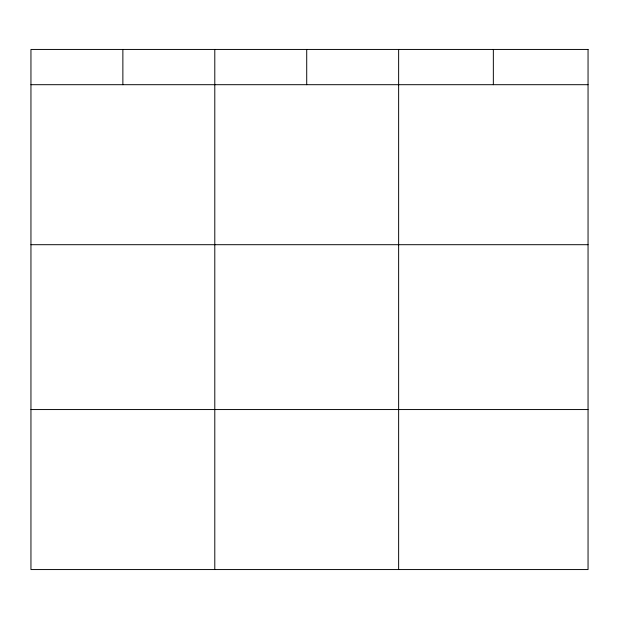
<?xml version="1.0" encoding="UTF-8"?>
<svg xmlns="http://www.w3.org/2000/svg" width="619" height="619" viewBox="0 0 619 619"><rect width="100%" height="100%" fill="white"/><g stroke="black" fill="none" stroke-linecap="round" stroke-linejoin="round"><path stroke-width="0.93" d="M30.95 84.695L588.05 84.695M30.95 244.698L588.05 244.698M30.95 409.554L588.05 409.554M493.343 49.443L493.343 84.695M398.636 49.443L398.636 569.557M306.714 49.443L306.714 84.695M214.793 49.443L214.793 569.557M122.872 49.443L122.872 84.695M588.05 49.443L30.95 49.443L30.95 569.557L588.05 569.557L588.05 49.443"/></g></svg>
